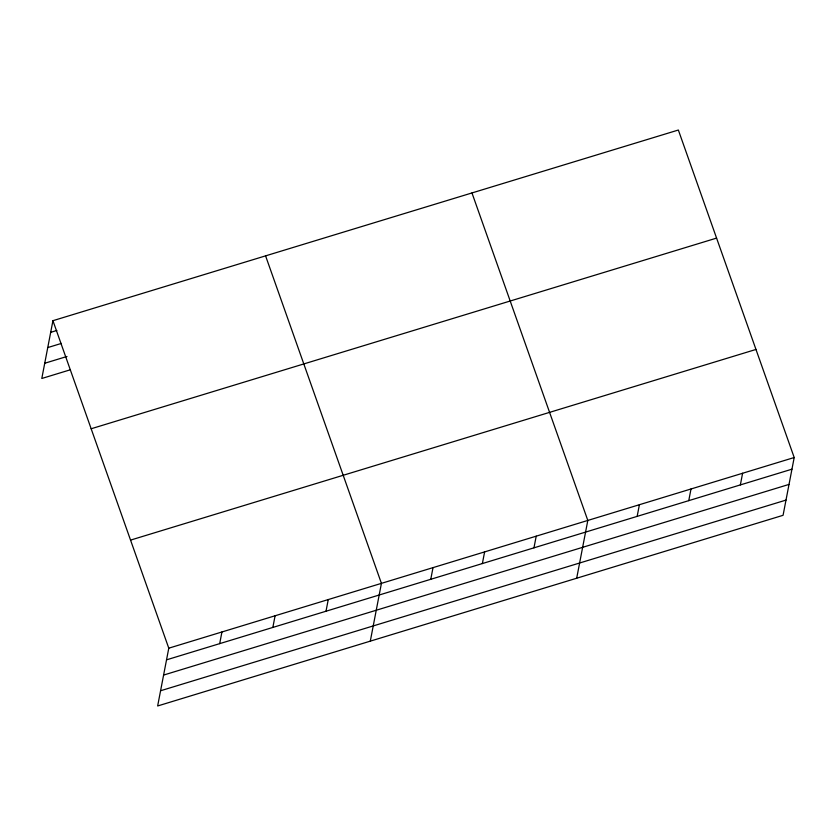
<?xml version="1.0" encoding="UTF-8"?>
<svg xmlns="http://www.w3.org/2000/svg" width="836" height="836" viewBox="0 0 836 836"><rect width="100%" height="100%" fill="white"/><g stroke="black" fill="none" stroke-linecap="round" stroke-linejoin="round"><path stroke-width="1.25" d="M52.929 320.69L168.778 648.182L157.649 705.971L783.071 515.31L794.2 457.522L678.351 130.029L52.929 320.69L41.8 378.478L70.234 369.815M219.69 643.636L221.937 631.974M272.849 627.428L275.096 615.766M326.009 611.231L328.255 599.558M370.296 641.149L381.425 583.361L265.576 255.858M430.77 579.296L433.017 567.623M482.372 563.558L484.619 551.896M533.964 547.831L536.21 536.169M576.683 578.23L587.812 520.441L471.964 192.938M637.157 516.376L639.404 504.704M688.76 500.639L691.006 488.976M740.362 484.911L742.598 473.249M50.682 332.352L56.869 330.46M47.757 347.577L61.352 343.429M44.736 363.252L66.984 356.47M91.155 428.763L716.577 238.103M130.552 540.108L755.974 349.448M168.778 648.182L794.2 457.522M166.531 659.844L791.953 469.184M163.595 675.07L789.027 484.41M160.575 690.755L786.007 500.095"/></g></svg>
